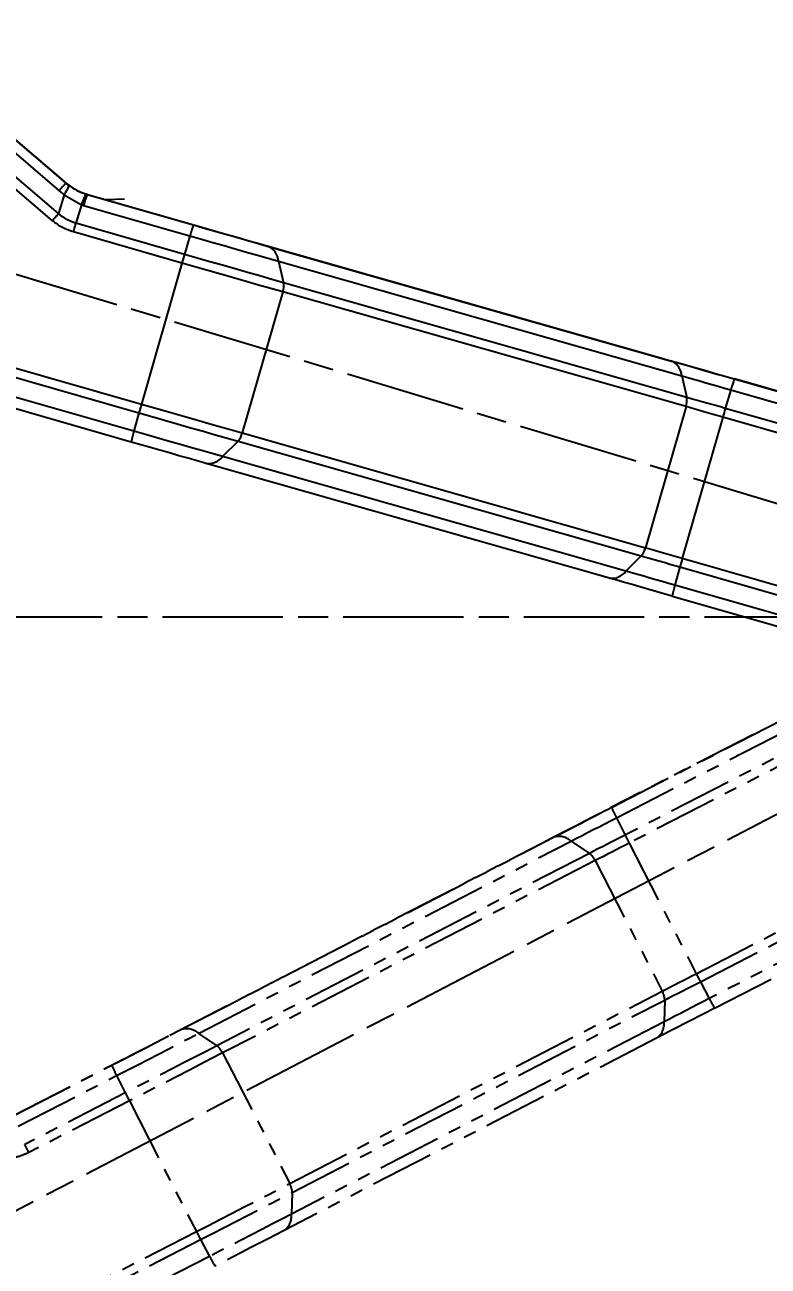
# Model space of a CAD drawing. Header units: millimetres. Extents: x 2003 to 4439, y 563 to 2285.
# Drawn here: x 4078.9 to 4153, y 1212 to 1335.7 of the extents above; entities that cross this region are included whole.
import ezdxf

# ---------------------------------------------------------------- set-up
doc = ezdxf.new("R2010")
doc.units = ezdxf.units.MM
doc.linetypes.add('AM_ISO08W050', pattern=[18, 12, -1.5, 3, -1.5])
doc.linetypes.add('PHANTOM', pattern=[12.7, 6.35, -1.27, 1.27, -1.27, 1.27, -1.27])
for name, color, linetype, lineweight in [('AM_5', 3, 'Continuous', 25), ('AM_7', 4, 'AM_ISO08W050', 25), ('标注', 3, 'Continuous', 13)]:
    doc.layers.add(name, color=color, linetype=linetype, lineweight=lineweight)
doc.styles.add('SLDTEXTSTYLE1', font='txt.shx', dxfattribs={"width": 0.7, "bigfont": 'gbcbig.shx'})
doc.dimstyles.new('SLDDIMSTYLE12$0', dxfattribs={"dimtxt": 12, "dimasz": 10, "dimexe": 0, "dimexo": 0.0625, "dimgap": 0.875, "dimtad": 1, "dimdec": 1, "dimlfac": 1.8, "dimrnd": 1e-09, "dimzin": 12, "dimdsep": 46, "dimtxsty": 'SLDTEXTSTYLE1', "dimcen": 0.09, "dimdle": 8.16, "dimclrd": 3, "dimclre": 3, "dimadec": 0, "dimazin": 3, "dimtfac": 1, "dimtdec": 1, "dimtofl": 0, "dimtmove": 0, "dimatfit": 3, "dimfxl": 0, "dimfrac": 2, "dimtolj": 1, "dimlwd": 5, "dimlwe": 5, "dimarcsym": 0})
doc.dimstyles.new('SLDDIMSTYLE12$2', dxfattribs={"dimtxt": 12, "dimasz": 10, "dimexe": 0, "dimexo": 0.0625, "dimgap": 0.875, "dimtad": 1, "dimdec": 1, "dimlfac": 1.8, "dimrnd": 1e-09, "dimzin": 12, "dimdsep": 46, "dimtxsty": 'SLDTEXTSTYLE1', "dimcen": 0.09, "dimdle": 8.16, "dimclrd": 3, "dimclre": 3, "dimadec": 0, "dimazin": 3, "dimtfac": 1, "dimtdec": 1, "dimtofl": 0, "dimtmove": 0, "dimatfit": 3, "dimfxl": 0, "dimfrac": 2, "dimtolj": 1, "dimlwd": 5, "dimlwe": 5, "dimarcsym": 0})

# ---------------------------------------------------------------- blocks, each defined once
blk = doc.blocks.new('*D59')
at = {"layer": 'Defpoints', "color": 0, "transparency": 16777216}
for p in [(3887.25, 1368.27), (3888.67, 1287.2), (4191.52, 1276.63), (4191.52, 1276.63), (3909.91, 1129.86)]:
    blk.add_point(p, dxfattribs=at)
at = {"layer": '标注', "color": 3, "linetype": 'Continuous', "lineweight": 5, "transparency": 16777216}
blk.add_arc((4191.52, 1276.63), 303.03, 165.1292, 205.6373, dxfattribs=at)
at = {"layer": '标注', "color": 3, "transparency": 16777216}
for points in [[(3897.03, 1354.86), (3900.24, 1353.95), (3901.36, 1364.02)], [(3919.81, 1146.26), (3916.83, 1144.77), (3922.79, 1136.57)]]:
    blk.add_solid(points, dxfattribs=at)
at = {"layer": '标注', "color": 0, "transparency": 16777216, "insert": (3895.67, 1248.75), "char_height": 10, "attachment_point": 5, "rotation": 275.3833, "style": 'SLDTEXTSTYLE1'}
blk.add_mtext('\\A1;60%%D', dxfattribs=at)
blk = doc.blocks.new('*D58')
at = {"layer": 'AM_5', "color": 3, "lineweight": 5, "transparency": 16777216}
blk.add_line((3940.95, 1276.66), (3939.5, 1276.66), dxfattribs=at)
at = {"layer": 'AM_5', "color": 3, "linetype": 'Continuous', "lineweight": 5, "transparency": 16777216}
blk.add_arc((4191.41, 1276.66), 251.91, 165.5129, 177.7254, dxfattribs=at)
at = {"layer": 'AM_5', "color": 3, "transparency": 16777216}
for points in [[(3945.9, 1340.13), (3949.11, 1339.23), (3950.2, 1349.31)], [(3941.36, 1286.63), (3938.03, 1286.69), (3939.5, 1276.66)]]:
    blk.add_solid(points, dxfattribs=at)
at = {"layer": 'Defpoints', "color": 0, "transparency": 16777216}
for p in [(3887.25, 1368.27), (3944.28, 1325.48), (3941.01, 1276.66), (4191.52, 1276.63), (4194.67, 1276.66)]:
    blk.add_point(p, dxfattribs=at)
at = {"layer": 'AM_5', "color": 0, "transparency": 16777216, "insert": (3935.39, 1314.38), "char_height": 12, "attachment_point": 5, "rotation": 81.6192, "style": 'SLDTEXTSTYLE1'}
blk.add_mtext('\\A1;15%%D', dxfattribs=at)
blk = doc.blocks.new('*D45')
at = {"layer": 'AM_5', "color": 3, "linetype": 'Continuous', "lineweight": 5, "transparency": 16777216}
for p, q in [((3954.59, 1349.23), (3972.01, 1407.09)), ((4199.44, 1338.59), (3981.59, 1404.21))]:
    blk.add_line(p, q, dxfattribs=at)
at = {"layer": 'AM_5', "color": 3, "lineweight": 5, "transparency": 16777216}
blk.add_line((4191.25, 1276.75), (4209.01, 1335.71), dxfattribs=at)
at = {"layer": 'AM_5', "color": 3, "transparency": 16777216}
for points in [[(3982.07, 1405.8), (3981.11, 1402.61), (3972.01, 1407.09)], [(4199.92, 1340.19), (4198.96, 1337), (4209.01, 1335.71)]]:
    blk.add_solid(points, dxfattribs=at)
at = {"layer": 'Defpoints', "color": 0, "transparency": 16777216}
for p in [(3972.01, 1407.09), (3954.57, 1349.17), (4191.24, 1276.69)]:
    blk.add_point(p, dxfattribs=at)
at = {"layer": 'AM_5', "color": 0, "transparency": 16777216, "insert": (4092.5, 1377.98), "char_height": 12, "attachment_point": 5, "rotation": 343.2384, "style": 'SLDTEXTSTYLE1'}
blk.add_mtext('\\A1;225', dxfattribs=at)

msp = doc.modelspace()

# ---------------------------------------------------------------- linework, layer by layer
at = {"color": 7, "linetype": 'Continuous', "lineweight": 25}
for p, q in [((3962.733, 1333.599), (4090.316, 1297.013)), ((3962.977, 1334.463), (4090.559, 1297.877)), ((4089.537, 1294.105), (3961.199, 1330.909)), ((4089.814, 1295.18), (3961.475, 1331.983)), ((4076.822, 1325.206), (4083.044, 1319.899)), ((4076.855, 1325.213), (4083.076, 1319.906)), ((4076.155, 1324.454), (4082.377, 1319.147)), ((4082.307, 1316.869), (4075.598, 1322.592)), ((4081.699, 1316.161), (4074.99, 1321.884)), ((4083.044, 1319.899), (4083.076, 1319.906)), ((4083.076, 1319.906), (4083.323, 1319.707)), ((4082.87, 1318.75), (4082.307, 1316.869)), ((4082.377, 1319.147), (4082.87, 1318.75)), ((4082.87, 1318.75), (4084.583, 1317.748)), ((4085.176, 1318.778), (4085.065, 1318.811)), ((4085.066, 1318.81), (4085.175, 1318.778)), ((4085.145, 1318.772), (4085.175, 1318.778)), ((4085.145, 1318.772), (4095.739, 1315.734)), ((4085.175, 1318.778), (4095.768, 1315.74)), ((4084.583, 1317.748), (4084.03, 1315.902)), ((4084.583, 1317.748), (4084.802, 1317.683)), ((4084.802, 1317.683), (4095.395, 1314.645)), ((4088.861, 1318.31), (4087.042, 1318.243)), ((4094.59, 1311.935), (4083.778, 1315.036)), ((4094.842, 1312.801), (4084.03, 1315.902)), ((4095.395, 1314.645), (4094.842, 1312.801)), ((4102.015, 1313.956), (4142.2, 1302.529)), ((4103.204, 1313.601), (4143.389, 1302.174)), ((4094.59, 1311.935), (4090.559, 1297.877)), ((4104.232, 1312.121), (4104.716, 1309.981)), ((4104.232, 1312.121), (4144.417, 1300.694)), ((4144.901, 1298.554), (4104.716, 1309.981)), ((4104.646, 1309.063), (4100.615, 1295.005)), ((4144.831, 1297.636), (4104.646, 1309.063)), ((4144.417, 1300.694), (4144.901, 1298.554)), ((4149.636, 1300.39), (4173.431, 1293.566)), ((4164.929, 1296.019), (4149.666, 1300.396)), ((4149.293, 1299.301), (4148.74, 1297.457)), ((4149.293, 1299.301), (4174.505, 1292.071)), ((4144.831, 1297.636), (4140.8, 1283.577)), ((4175.899, 1289.669), (4148.74, 1297.457)), ((4090.316, 1297.013), (4089.814, 1295.18)), ((4148.488, 1296.591), (4144.457, 1282.533)), ((4169.772, 1290.488), (4148.488, 1296.591)), ((4100.615, 1295.005), (4140.8, 1283.577)), ((4100.189, 1294.193), (4098.651, 1292.656)), ((4100.189, 1294.193), (4140.374, 1282.765)), ((4138.836, 1281.228), (4098.651, 1292.656)), ((4137.188, 1280.546), (4097.003, 1291.973)), ((4140.374, 1282.765), (4138.836, 1281.228)), ((4144.213, 1281.669), (4143.712, 1279.836)), ((4144.213, 1281.669), (4171.372, 1273.88)), ((4144.457, 1282.533), (4165.741, 1276.429)), ((4168.923, 1272.606), (4143.712, 1279.836)), ((4143.435, 1278.761), (4167.243, 1271.934))]:
    msp.add_line(p, q, dxfattribs=at)
at = {"color": 7, "linetype": 'PHANTOM', "lineweight": 25}
for p, q in [((4137.398, 1257.699), (4159.418, 1269.006)), ((4137.892, 1256.67), (4159.738, 1267.887)), ((4160.312, 1266.018), (4138.751, 1254.947)), ((4151.54, 1264.976), (4137.415, 1257.724)), ((4158.857, 1264.257), (4139.16, 1254.143)), ((4137.892, 1256.67), (4138.751, 1254.947)), ((4093.389, 1235.004), (4130.512, 1254.17)), ((4094.499, 1235.559), (4131.622, 1254.725)), ((4096.261, 1235.183), (4133.384, 1254.349)), ((4133.384, 1254.349), (4135.201, 1253.119)), ((4135.201, 1253.119), (4098.078, 1233.953)), ((4139.16, 1254.143), (4145.841, 1241.133)), ((4135.779, 1252.402), (4098.656, 1233.236)), ((4135.779, 1252.402), (4142.459, 1239.392)), ((4146.254, 1240.336), (4169.341, 1252.191)), ((4145.841, 1241.133), (4165.537, 1251.247)), ((4170.475, 1250.637), (4147.143, 1238.656)), ((4147.676, 1237.684), (4169.709, 1248.997)), ((4105.337, 1220.226), (4142.459, 1239.392)), ((4146.254, 1240.336), (4147.143, 1238.656)), ((4105.581, 1219.342), (4142.704, 1238.509)), ((4142.704, 1238.509), (4142.635, 1236.335)), ((4142.635, 1236.335), (4105.512, 1217.169)), ((4096.261, 1235.183), (4098.078, 1233.953)), ((4141.9, 1234.71), (4104.777, 1215.544)), ((4098.656, 1233.236), (4105.337, 1220.226)), ((4077.792, 1226.971), (4087.596, 1232.005)), ((4077.81, 1226.996), (4087.613, 1232.03)), ((4078.287, 1225.942), (4088.09, 1230.976)), ((4088.09, 1230.976), (4088.949, 1229.253)), ((4088.949, 1229.253), (4078.943, 1224.115)), ((4089.358, 1228.449), (4079.352, 1223.311)), ((4089.358, 1228.449), (4096.039, 1215.439)), ((4105.581, 1219.342), (4105.512, 1217.169)), ((3977.969, 1154.813), (4096.039, 1215.439)), ((3978.383, 1154.016), (4096.452, 1214.643)), ((4096.452, 1214.643), (4097.341, 1212.963)), ((4097.341, 1212.963), (3978.572, 1151.977))]:
    msp.add_line(p, q, dxfattribs=at)
at = {"color": 7, "linetype": 'Continuous', "lineweight": 25, "flags": 128}
for points in [[(4095.739, 1315.734), (4096.7, 1315.458), (4097.658, 1315.184), (4098.612, 1314.911), (4099.557, 1314.641), (4100.492, 1314.374), (4101.413, 1314.111), (4102.318, 1313.853), (4103.204, 1313.601)], [(4095.768, 1315.74), (4096.572, 1315.51), (4097.375, 1315.28), (4098.172, 1315.052), (4098.964, 1314.826), (4099.746, 1314.602), (4100.517, 1314.383), (4101.274, 1314.167), (4102.015, 1313.956)], [(4095.395, 1314.645), (4096.532, 1314.319), (4097.667, 1313.994), (4098.796, 1313.671), (4099.915, 1313.351), (4101.022, 1313.036), (4102.112, 1312.725), (4103.183, 1312.419), (4104.232, 1312.121)], [(4104.716, 1309.981), (4103.544, 1310.315), (4102.347, 1310.656), (4101.129, 1311.003), (4099.893, 1311.356), (4098.642, 1311.713), (4097.381, 1312.074), (4096.113, 1312.437), (4094.842, 1312.801)], [(4104.646, 1309.063), (4103.452, 1309.402), (4102.234, 1309.75), (4100.993, 1310.104), (4099.734, 1310.463), (4098.46, 1310.827), (4097.176, 1311.194), (4095.884, 1311.564), (4094.59, 1311.935)], [(4142.2, 1302.529), (4143.086, 1302.276), (4143.991, 1302.019), (4144.913, 1301.756), (4145.847, 1301.489), (4146.793, 1301.219), (4147.747, 1300.946), (4148.705, 1300.672), (4149.666, 1300.396)], [(4143.389, 1302.174), (4144.131, 1301.963), (4144.888, 1301.747), (4145.659, 1301.527), (4146.441, 1301.304), (4147.232, 1301.078), (4148.03, 1300.85), (4148.832, 1300.62), (4149.636, 1300.39)], [(4144.417, 1300.694), (4144.996, 1300.529), (4145.587, 1300.361), (4146.188, 1300.189), (4146.799, 1300.015), (4147.416, 1299.838), (4148.039, 1299.66), (4148.665, 1299.481), (4149.293, 1299.301)], [(4090.559, 1297.877), (4091.853, 1297.506), (4093.145, 1297.136), (4094.429, 1296.769), (4095.703, 1296.405), (4096.962, 1296.045), (4098.203, 1295.691), (4099.422, 1295.344), (4100.615, 1295.005)], [(4148.488, 1296.591), (4148.017, 1296.726), (4147.548, 1296.861), (4147.081, 1296.994), (4146.617, 1297.126), (4146.16, 1297.257), (4145.708, 1297.386), (4145.265, 1297.512), (4144.831, 1297.636)], [(4148.74, 1297.457), (4148.246, 1297.599), (4147.753, 1297.74), (4147.263, 1297.88), (4146.776, 1298.019), (4146.296, 1298.157), (4145.822, 1298.292), (4145.356, 1298.424), (4144.901, 1298.554)], [(4090.316, 1297.013), (4091.586, 1296.648), (4092.854, 1296.285), (4094.115, 1295.925), (4095.366, 1295.567), (4096.602, 1295.214), (4097.82, 1294.867), (4099.017, 1294.526), (4100.189, 1294.193)], [(4098.651, 1292.656), (4097.602, 1292.954), (4096.531, 1293.259), (4095.44, 1293.57), (4094.334, 1293.886), (4093.215, 1294.206), (4092.086, 1294.529), (4090.951, 1294.854), (4089.814, 1295.18)], [(4097.003, 1291.973), (4096.117, 1292.225), (4095.212, 1292.483), (4094.291, 1292.746), (4093.356, 1293.013), (4092.41, 1293.283), (4091.457, 1293.555), (4090.498, 1293.83), (4089.537, 1294.105)], [(4140.374, 1282.765), (4140.829, 1282.636), (4141.295, 1282.503), (4141.769, 1282.368), (4142.249, 1282.231), (4142.736, 1282.092), (4143.226, 1281.951), (4143.719, 1281.81), (4144.213, 1281.669)], [(4140.8, 1283.577), (4141.234, 1283.454), (4141.677, 1283.327), (4142.129, 1283.199), (4142.587, 1283.068), (4143.05, 1282.936), (4143.517, 1282.802), (4143.986, 1282.668), (4144.457, 1282.533)], [(4143.435, 1278.761), (4142.631, 1278.992), (4141.829, 1279.222), (4141.031, 1279.45), (4140.24, 1279.676), (4139.458, 1279.899), (4138.687, 1280.119), (4137.93, 1280.335), (4137.188, 1280.546)], [(4143.712, 1279.836), (4143.084, 1280.016), (4142.458, 1280.195), (4141.835, 1280.373), (4141.218, 1280.549), (4140.607, 1280.724), (4140.006, 1280.895), (4139.415, 1281.064), (4138.836, 1281.228)]]:
    msp.add_lwpolyline(points, dxfattribs=at)
at = {"color": 7, "linetype": 'PHANTOM', "lineweight": 25, "flags": 128}
for points in [[(4130.512, 1254.17), (4131.331, 1254.592), (4132.167, 1255.024), (4133.019, 1255.462), (4133.883, 1255.907), (4134.757, 1256.358), (4135.639, 1256.811), (4136.526, 1257.267), (4137.415, 1257.724)], [(4131.622, 1254.725), (4132.307, 1255.078), (4133.006, 1255.439), (4133.719, 1255.807), (4134.442, 1256.179), (4135.174, 1256.555), (4135.912, 1256.935), (4136.654, 1257.316), (4137.398, 1257.699)], [(4133.384, 1254.349), (4133.919, 1254.625), (4134.465, 1254.906), (4135.021, 1255.193), (4135.585, 1255.484), (4136.156, 1255.777), (4136.732, 1256.074), (4137.312, 1256.371), (4137.892, 1256.67)], [(4138.751, 1254.947), (4138.294, 1254.712), (4137.838, 1254.478), (4137.384, 1254.244), (4136.934, 1254.013), (4136.49, 1253.784), (4136.052, 1253.558), (4135.622, 1253.337), (4135.201, 1253.119)], [(4139.16, 1254.143), (4138.724, 1253.919), (4138.29, 1253.696), (4137.858, 1253.474), (4137.43, 1253.253), (4137.006, 1253.035), (4136.589, 1252.82), (4136.18, 1252.609), (4135.779, 1252.402)], [(4142.459, 1239.392), (4142.86, 1239.599), (4143.27, 1239.811), (4143.687, 1240.026), (4144.11, 1240.244), (4144.539, 1240.464), (4144.971, 1240.686), (4145.405, 1240.909), (4145.841, 1241.133)], [(4142.704, 1238.509), (4143.125, 1238.726), (4143.555, 1238.948), (4143.993, 1239.173), (4144.438, 1239.402), (4144.887, 1239.634), (4145.341, 1239.867), (4145.797, 1240.101), (4146.254, 1240.336)], [(4147.143, 1238.656), (4146.562, 1238.358), (4145.983, 1238.06), (4145.407, 1237.764), (4144.836, 1237.47), (4144.271, 1237.18), (4143.715, 1236.893), (4143.169, 1236.611), (4142.635, 1236.335)], [(4147.676, 1237.684), (4146.932, 1237.302), (4146.19, 1236.92), (4145.452, 1236.541), (4144.72, 1236.164), (4143.997, 1235.792), (4143.285, 1235.424), (4142.585, 1235.064), (4141.9, 1234.71)], [(4087.596, 1232.005), (4088.485, 1232.462), (4089.372, 1232.918), (4090.254, 1233.371), (4091.128, 1233.821), (4091.993, 1234.266), (4092.844, 1234.705), (4093.68, 1235.136), (4094.499, 1235.559)], [(4087.613, 1232.03), (4088.357, 1232.412), (4089.099, 1232.794), (4089.837, 1233.173), (4090.569, 1233.55), (4091.292, 1233.922), (4092.005, 1234.289), (4092.704, 1234.65), (4093.389, 1235.004)], [(4088.09, 1230.976), (4089.143, 1231.517), (4090.193, 1232.056), (4091.237, 1232.593), (4092.272, 1233.126), (4093.295, 1233.653), (4094.302, 1234.172), (4095.292, 1234.683), (4096.261, 1235.183)], [(4098.078, 1233.953), (4096.996, 1233.395), (4095.89, 1232.824), (4094.764, 1232.244), (4093.621, 1231.655), (4092.464, 1231.06), (4091.298, 1230.46), (4090.125, 1229.857), (4088.949, 1229.253)], [(4098.656, 1233.236), (4097.553, 1232.667), (4096.427, 1232.086), (4095.28, 1231.495), (4094.116, 1230.895), (4092.938, 1230.289), (4091.75, 1229.678), (4090.555, 1229.064), (4089.358, 1228.449)], [(4096.039, 1215.439), (4097.236, 1216.055), (4098.431, 1216.669), (4099.619, 1217.28), (4100.797, 1217.886), (4101.961, 1218.485), (4103.108, 1219.076), (4104.234, 1219.657), (4105.337, 1220.226)], [(4096.452, 1214.643), (4097.628, 1215.247), (4098.801, 1215.849), (4099.967, 1216.449), (4101.124, 1217.044), (4102.267, 1217.633), (4103.393, 1218.213), (4104.499, 1218.784), (4105.581, 1219.342)], [(4105.512, 1217.169), (4104.543, 1216.669), (4103.553, 1216.159), (4102.545, 1215.639), (4101.522, 1215.112), (4100.487, 1214.58), (4099.443, 1214.043), (4098.393, 1213.503), (4097.341, 1212.963)], [(4104.777, 1215.544), (4103.959, 1215.122), (4103.122, 1214.69), (4102.271, 1214.251), (4101.407, 1213.806), (4100.532, 1213.356), (4099.65, 1212.903), (4098.763, 1212.447), (4097.874, 1211.99)]]:
    msp.add_lwpolyline(points, dxfattribs=at)
at = {"color": 7, "linetype": 'Continuous', "lineweight": 25}
for centre, radius, start, end in [((4097.672, 1306.249), 20.007, 136.98231, 139.86093), ((4100.478, 1313.334), 16.269, 160.47233, 164.49361), ((4111.071, 1310.296), 16.269, 160.47233, 164.49361), ((4102.42, 1311.96), 1.819, 5.07762, 64.46165), ((4175.281, 1288.878), 83.921, 163.43713, 164.05307), ((4102.766, 1309.667), 1.975, 342.17658, 9.14397), ((4142.605, 1300.533), 1.819, 5.07766, 64.46203), ((4164.969, 1294.952), 16.268, 160.47228, 164.49364), ((4170.012, 1275.015), 82.676, 163.94748, 164.56969), ((4142.951, 1298.24), 1.975, 342.17656, 9.14413), ((4229.179, 1273.534), 83.921, 163.43713, 164.05307), ((4103.894, 1290.982), 14.692, 163.40044, 167.7271), ((4098.724, 1295.48), 1.95, 318.69224, 345.8928), ((4097.242, 1293.727), 1.77, 262.23993, 322.75953), ((4138.909, 1284.053), 1.95, 318.69201, 345.89284), ((4223.909, 1259.671), 82.676, 163.94748, 164.5697), ((4137.427, 1282.299), 1.77, 262.23993, 322.75953), ((4157.791, 1275.638), 14.692, 163.40041, 167.72716)]:
    msp.add_arc(centre, radius, start, end, dxfattribs=at)
at = {"color": 7, "linetype": 'PHANTOM', "lineweight": 25}
for centre, radius, start, end in [((4152.299, 1264.225), 16.268, 203.65312, 207.67448), ((4132.173, 1252.991), 1.819, 48.2585, 107.64287), ((4213.777, 1292.547), 83.921, 206.61797, 207.23391), ((4133.994, 1251.556), 1.975, 25.3574, 52.32497), ((4219.421, 1278.832), 82.676, 207.12832, 207.75054), ((4140.755, 1238.445), 1.95, 1.87285, 29.07368), ((4160.282, 1245.23), 14.692, 206.58125, 210.908), ((4095.05, 1233.825), 1.819, 48.25846, 107.64249), ((4140.874, 1236.152), 1.77, 305.42077, 5.94037), ((4096.871, 1232.39), 1.975, 25.35742, 52.32481), ((4102.498, 1238.532), 16.269, 203.65317, 207.67445), ((4163.976, 1266.853), 83.921, 206.61798, 207.23391), ((4103.632, 1219.279), 1.95, 1.87308, 29.07364), ((4103.752, 1216.986), 1.77, 305.42077, 5.94037), ((4169.619, 1253.139), 82.676, 207.12832, 207.75053), ((4110.48, 1219.537), 14.692, 206.58128, 210.90794)]:
    msp.add_arc(centre, radius, start, end, dxfattribs=at)
at = {"color": 7, "linetype": 'Continuous', "lineweight": 25}
for points, knots in [([(4083.044, 1319.899), (4083.089, 1319.861), (4083.17, 1319.793), (4083.254, 1319.729), (4083.291, 1319.7)], [0, 0, 0, 0, 0.5576718, 1, 1, 1, 1]), ([(4083.323, 1319.707), (4083.596, 1319.517), (4084.135, 1319.143), (4084.759, 1318.92), (4085.066, 1318.81)], [0, 0, 0, 0, 0.50800634, 1, 1, 1, 1]), ([(4083.291, 1319.7), (4083.296, 1319.636), (4083.305, 1319.507), (4083.015, 1319.002), (4082.87, 1318.75)], [0, 0, 0, 0, 0.5008043, 1, 1, 1, 1]), ([(4083.291, 1319.7), (4083.565, 1319.51), (4084.106, 1319.137), (4084.729, 1318.914), (4085.036, 1318.804)], [0, 0, 0, 0, 0.5083155, 1, 1, 1, 1]), ([(4085.036, 1318.804), (4084.999, 1318.759), (4084.926, 1318.67), (4084.698, 1318.055), (4084.583, 1317.748)], [0, 0, 0, 0, 0.5, 1, 1, 1, 1]), ([(4085.036, 1318.804), (4085.056, 1318.798), (4085.093, 1318.787), (4085.129, 1318.776), (4085.145, 1318.772)], [0, 0, 0, 0, 0.5601455, 1, 1, 1, 1]), ([(4083.778, 1315.036), (4083.408, 1315.164), (4082.655, 1315.427), (4082.022, 1315.913), (4081.699, 1316.161)], [0, 0, 0, 0, 0.4902935, 1, 1, 1, 1]), ([(4084.03, 1315.902), (4083.72, 1316.012), (4083.09, 1316.235), (4082.571, 1316.655), (4082.307, 1316.869)], [0, 0, 0, 0, 0.4914989, 1, 1, 1, 1])]:
    msp.add_open_spline(points, degree=3, knots=knots, dxfattribs=at)
for points in [[(4081.699, 1316.161), (4081.758, 1316.231), (4081.877, 1316.369), (4082.044, 1316.565), (4082.194, 1316.739), (4082.269, 1316.826), (4082.307, 1316.869)], [(4083.778, 1315.036), (4083.802, 1315.119), (4083.85, 1315.287), (4083.919, 1315.523), (4083.981, 1315.738), (4084.014, 1315.847), (4084.03, 1315.902)]]:
    msp.add_open_spline(points, degree=3, dxfattribs=at)
at = {"color": 7, "linetype": 'PHANTOM', "lineweight": 25}
msp.add_open_spline([(4079.352, 1223.311), (4078.994, 1223.152), (4078.265, 1222.828), (4077.471, 1222.749), (4077.066, 1222.709)], degree=3, knots=[0, 0, 0, 0, 0.4902935, 1, 1, 1, 1], dxfattribs=at)
msp.add_open_spline([(4079.352, 1223.311), (4079.312, 1223.389), (4079.233, 1223.543), (4079.121, 1223.763), (4079.02, 1223.962), (4078.969, 1224.064), (4078.943, 1224.116)], degree=3, dxfattribs=at)
at = {"layer": 'AM_7'}
for p, q in [((4191.518, 1276.631), (3887.25, 1368.272)), ((4191.518, 1276.631), (3909.905, 1129.856)), ((4194.666, 1276.663), (3941.015, 1276.663))]:
    msp.add_line(p, q, dxfattribs=at)

# ---------------------------------------------------------------- dimensions: what is measured, and where the dimension line sits
at = {"layer": 'AM_5'}
dim = msp.add_linear_dim(base=(3972.013, 1407.091), p1=(4191.237, 1276.689), p2=(3954.568, 1349.171), angle=163.23837, text='225', dimstyle='SLDDIMSTYLE12$0', override={"dimlfac": 1, "dimpost": ''}, dxfattribs=at)
dim.commit()
dim.dimension.update_dxf_attribs({"geometry": '*D45', "text_midpoint": (4092.496, 1377.983)})
dim = msp.add_angular_dim_2l(base=(3944.275, 1325.482), line1=((4191.518, 1276.631), (3887.25, 1368.272)), line2=((4194.666, 1276.663), (3941.015, 1276.663)), text='15%%D', dimstyle='SLDDIMSTYLE12$2', override={"dimlfac": 1, "dimpost": ''}, dxfattribs=at)
dim.commit()
dim.dimension.update_dxf_attribs({"geometry": '*D58', "text_midpoint": (3935.388, 1314.381)})
at = {"layer": '标注'}
dim = msp.add_angular_dim_2l(base=(3888.67, 1287.198), line1=((4191.518, 1276.631), (3887.25, 1368.272)), line2=((4191.518, 1276.631), (3909.905, 1129.856)), text='60%%D', dimstyle='SLDDIMSTYLE12$2', override={"dimtxt": 10, "dimadec": 3, "dimtdec": 3, "dimtzin": 0}, dxfattribs=at)
dim.commit()
dim.dimension.update_dxf_attribs({"geometry": '*D59', "text_midpoint": (3895.672, 1248.752)})

doc.saveas('drawing.dxf')
